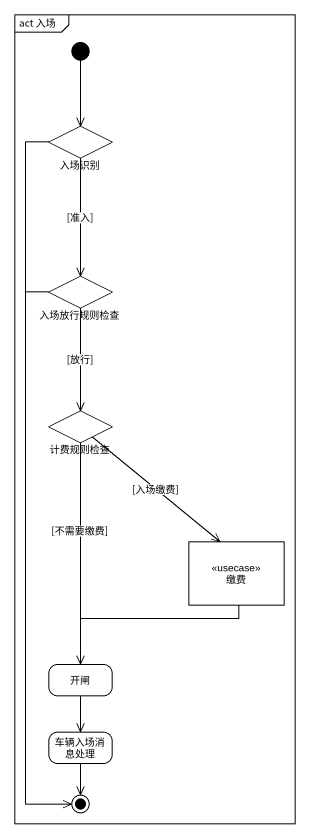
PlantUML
@startuml
mainframe act 入场
hide empty description
state 入场识别 <<choice>>
state 入场放行规则检查 <<choice>>
state 计费规则检查 <<choice>>
state 缴费 <<usecase>>
state 开闸
state 车辆入场消息处理
[*] --> 入场识别
入场识别 --> 入场放行规则检查 : [准入]
入场放行规则检查 --> 计费规则检查 : [放行]
计费规则检查 --> 缴费 : [入场缴费]
计费规则检查 --> 开闸 : [不需要缴费]
缴费 --> 开闸
开闸 --> 车辆入场消息处理
入场识别 --> [*]
入场放行规则检查 --> [*]
车辆入场消息处理 --> [*]
@enduml
